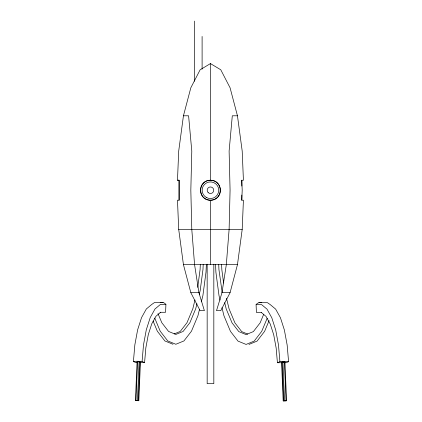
<?xml version="1.0" encoding="UTF-8"?>
<svg xmlns="http://www.w3.org/2000/svg" width="422" height="422" viewBox="0 0 422 422"><rect width="100%" height="100%" fill="white"/><g stroke="black" fill="none" stroke-linecap="round" stroke-linejoin="round"><path stroke-width="0.63" d="M200.133 310.671L190.828 292.683L183.443 264.668L178.701 229.362L177.483 200.218L179.097 200.218L179.097 180.226L177.483 180.226L178.701 151.092L183.443 115.786L190.828 87.771L200.133 69.783L210.451 63.585L220.769 69.783L230.074 87.771L237.459 115.786L242.202 151.092L243.42 180.236L241.806 180.236L241.806 186.039M237.459 115.786L232.3 115.786L229.114 151.092L230.074 190.227L229.114 229.362L226.324 264.668L221.983 292.683L216.512 310.671L220.769 310.671L230.074 292.683L237.459 264.668L242.202 229.362L243.42 200.218L241.806 200.218L242.202 190.227L241.806 180.236M135.436 400.531L137.066 361.865L139.118 361.802L140.452 362.065L138.817 400.736L135.436 400.531L138.817 400.736M135.974 400.467L137.604 361.802M137.488 400.467L139.118 361.802M138.321 400.531L139.951 361.865M160.223 302.532A6.863 5.924 -80.4 0 1 165.915 304.484L165.582 312.28L160.017 312.28M200.313 264.262L200.097 269.447L197.712 287.387M203.204 264.262L202.982 269.447L200.176 290.594L199.253 294.35M206.358 264.23L206.026 271.995L202.908 295.511L201.352 301.82M137.155 362.577L135.916 362.577L133.415 361.548L134.85 344.832L137.625 329.851L141.544 317.613L146.35 308.962L151.709 304.484L154.51 302.532L163.108 302.532M160.698 312.28L155.976 316.231L151.741 323.853L148.286 334.641L145.843 347.844L144.577 362.577L142.077 361.548L143.512 344.832L146.286 329.851L150.206 317.613L155.011 308.962L160.365 304.484L165.915 304.484M194.98 299.984L192.822 308.751L187.004 322.682L180.226 331.439L174.165 333.929M196.942 303.74L195.713 308.751L189.889 322.682L183.116 331.439L175.842 334.43L168.568 331.439L161.79 322.682L157.997 313.599M199.49 309.395L197.939 315.703L191.467 331.201L183.929 340.939L175.842 344.262L167.756 340.939L160.218 331.201L154.737 318.088M263.676 314.369L260.131 322.846L253.358 331.608L246.084 334.593L238.81 331.608L232.031 322.846L226.213 308.915L224.673 302.653M267.184 318.251L261.709 331.365L254.171 341.108L246.084 344.426L237.997 341.108L230.459 331.365L223.987 315.867L221.967 307.664M269.078 320.636L264.594 331.365L257.061 341.108L248.969 344.426M261.302 312.449L266.024 316.394L270.259 324.022L273.714 334.804L276.157 348.013L277.423 362.741L279.923 361.712A9.495 1.656 -5.9 0 1 288.585 361.712L287.15 345.001L284.375 330.015L280.456 317.777L275.65 309.126L270.291 304.647L267.49 302.695L258.892 302.695M281.548 362.234L284.934 362.029L286.564 400.694L286.069 400.9L283.183 400.9L281.548 362.234L284.934 362.029M288.585 361.712L286.084 362.741L284.845 362.741M283.183 400.9L286.564 400.694M210.451 180.226C197.464 180.094 197.464 200.36 210.451 200.228C223.433 200.36 223.433 180.094 210.451 180.226L210.451 63.585M183.443 115.786L188.597 115.786L191.788 151.092L190.828 190.227L191.788 229.362L194.574 264.668L198.915 292.683L204.385 310.671L200.64 310.671M178.701 229.362L242.202 229.362M183.443 264.668L237.459 264.668M190.828 292.683L198.915 292.683M221.983 292.683L230.074 292.683M261.366 312.449L256.418 312.449L256.085 304.647L261.635 304.647L266.989 309.126L271.794 317.777L275.714 330.015L278.488 345.001L279.923 361.712M140.246 362.577L144.577 362.577M277.423 362.741L281.754 362.741M177.483 180.226L179.097 180.236L179.097 200.218M247.756 334.097L241.695 331.608L234.922 322.846L229.104 308.915L226.482 298.27M172.957 344.262L164.865 340.939L157.327 331.201L153.096 321.068M137.066 361.865L137.561 362.065M222.209 292.636L218.944 269.616L218.723 264.425M220.105 300.095L219.018 295.674L215.895 272.158L215.568 264.394M223.613 283.067L221.83 269.616L221.608 264.425M284.396 361.965L286.026 400.636M282.882 361.965L284.512 400.636M282.049 362.029L283.679 400.694M241.806 195.059L241.806 200.218M213.827 264.204L213.827 383.64L207.16 383.64L207.16 264.204M210.451 200.228L210.451 264.668M202.106 36.445L202.106 69.129M194.574 21.1L194.574 81.235M133.415 361.548A9.495 1.656 5.9 0 1 142.077 361.548M256.085 304.647A6.863 5.924 80.4 0 1 261.777 302.695M203.378 197.301A10.001 10.001 0 0 0 220.11 192.817A10.001 10.001 0 0 0 207.861 180.569A10.001 10.001 0 0 0 203.378 197.301M206.289 197.433A8.319 8.319 0 0 0 218.77 190.227A8.319 8.319 0 0 0 206.289 183.021A8.319 8.319 0 0 0 206.289 197.433M208.136 192.543A3.276 3.276 0 0 0 213.616 191.076A3.276 3.276 0 0 0 209.602 187.062A3.276 3.276 0 0 0 208.136 192.543"/></g></svg>
